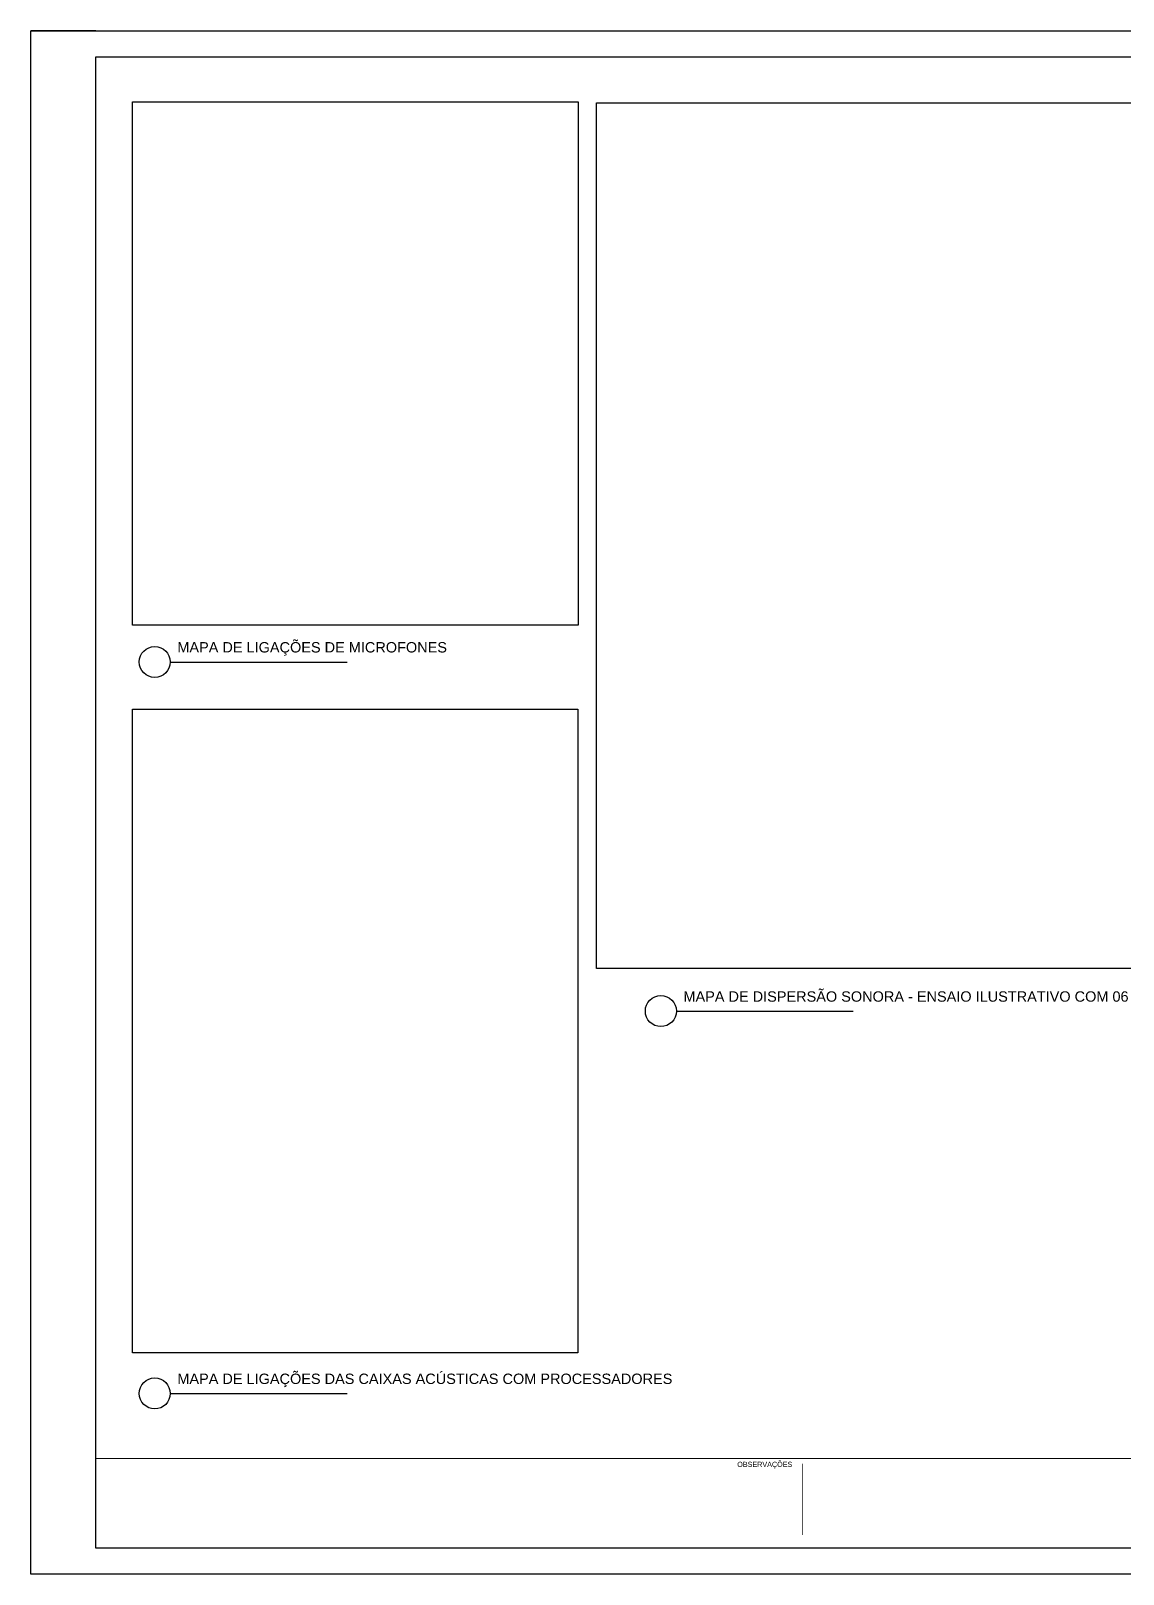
# Paper-space layout 'MAPAS' of a CAD drawing. Header units: millimetres. Extents: x 0 to 841, y 0 to 594.
# Drawn here: x 0 to 421, y 0 to 594 of the extents above; entities that cross this region are included whole.
import ezdxf
from ezdxf.enums import TextEntityAlignment as Align

# ---------------------------------------------------------------- set-up
doc = ezdxf.new("R2010")
doc.units = ezdxf.units.MM
doc.header["$MEASUREMENT"] = 0
for name, color, linetype in [('base', 253, 'Continuous'), ('TC_01_FOLHA', 6, 'Continuous'), ('TC_17_TEXTO', 3, 'Continuous')]:
    doc.layers.add(name, color=color, linetype=linetype)
doc.layers.add('PDF_Text', color=7, linetype='Continuous', true_color=0x535353)
doc.styles.add('PDF Arial', font='arial.ttf')
doc.styles.add('TC_2.0-FUT', font='', dxfattribs={"height": 2})
doc.styles.get('TC_2.0-FUT').set_extended_font_data('Futura Md BT')
picture_1 = doc.add_image_def('image8.png', size_in_pixel=(720, 1040))
picture_2 = doc.add_image_def('image9.png', size_in_pixel=(720, 845))
picture_3 = doc.add_image_def('image10.png', size_in_pixel=(1381, 872))

psp = doc.layouts.new('MAPAS')

# ---------------------------------------------------------------- linework, layer by layer
at = {"layer": 'base', "color": 7}
for points in [[(53.68, 351.07), (121.75, 351.07)], [(248.53, 216.69), (316.6, 216.69)], [(53.68, 69.53), (121.75, 69.53)]]:
    psp.add_lwpolyline(points, dxfattribs=at)
for centre in [(47.68, 351.09), (242.53, 216.71), (47.68, 69.54)]:
    psp.add_circle(centre, 5.97, dxfattribs=at)
at = {"layer": 'TC_01_FOLHA'}
for points in [[(0, 594), (841, 594), (841, 0), (0, 0)], [(25, 584), (831, 584), (831, 10), (25, 10)]]:
    psp.add_lwpolyline(points, close=True, dxfattribs=at)
psp.add_lwpolyline([(25, 594), (0, 594)], dxfattribs=at)
at = {"layer": 'TC_17_TEXTO', "color": 251, "true_color": 0x575756, "const_width": 0.3}
for points in [[(25, 44.5), (831, 44.5)], [(297, 15), (297, 42.5)]]:
    psp.add_lwpolyline(points, dxfattribs=at)

# ---------------------------------------------------------------- texts
at = {"layer": 'PDF_Text', "color": 3, "attachment_point": 7, "style": 'PDF Arial'}
for s, insert, char_height in [('MAPA DE LIGAÇÕES DE MICROFONES', (56.39, 353.51), 3.9923), ('MAPA DE DISPERSÃO SONORA - ENSAIO ILUSTRATIVO COM 06 HDL6A, 02 HDL12A, 03 ART 708A RCF (115,0DB. DESVIO MÉDIO +/- 1,8DB)', (251.23, 219.13), 3.99226), ('MAPA DE LIGAÇÕES DAS CAIXAS ACÚSTICAS COM PROCESSADORES', (56.39, 71.96), 3.9923)]:
    psp.add_mtext(s, dxfattribs=dict(at, insert=insert, char_height=char_height))
at = {"layer": 'TC_17_TEXTO', "style": 'TC_2.0-FUT'}
psp.add_text('OBSERVAÇÕES', height=2, dxfattribs=at).set_placement((271.95, 43.25), align=Align.TOP_LEFT)

# ---------------------------------------------------------------- pictures from other files: only their frames are drawn
image = psp.add_image(picture_2, insert=(39.1, 365.31), size_in_units=(171.56, 201.35))
image.dxf.flags = 7
image = psp.add_image(picture_3, insert=(217.73, 233.06), size_in_units=(527.81, 333.27))
image.dxf.flags = 7
image = psp.add_image(picture_1, insert=(39.1, 85.24), size_in_units=(171.47, 247.68))
image.dxf.flags = 7

doc.saveas('drawing.dxf')
